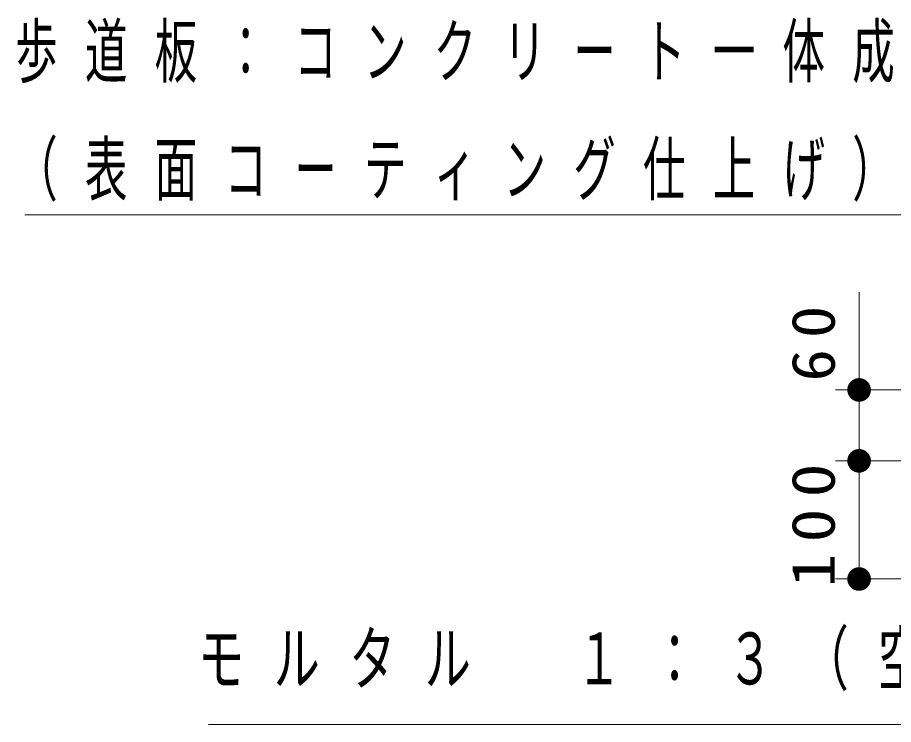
# Model space of a CAD drawing. Units: millimetres on the paper, scale 1:20. Extents: x -385 to 0, y -61 to 267.
# Drawn here: x -153.69 to -116.62, y 122.71 to 152.62 of the extents above; entities that cross this region are included whole.
import ezdxf

# ---------------------------------------------------------------- set-up
doc = ezdxf.new("R2010")
doc.units = ezdxf.units.MM
doc.layers.add('LY_1', color=7, linetype='Continuous', lineweight=13)
doc.styles.add('ＭＳ ゴシック', font='')
doc.styles.get('ＭＳ ゴシック').set_extended_font_data('MS Gothic')

# ---------------------------------------------------------------- blocks, each defined once
blk = doc.blocks.new('filled_dot')
at = {"color": 0, "linetype": 'Continuous', "lineweight": -2, "const_width": 1.25}
blk.add_lwpolyline([(-0.625, 0, 1), (0.625, 0, 1)], format="xyb", close=True, dxfattribs=at)

msp = doc.modelspace()

# ---------------------------------------------------------------- linework, layer by layer
at = {"layer": 'LY_1'}
for p, q in [((-118.079, 133.863), (-118.079, 141.004)), ((-105.262, 136.863), (-119.079, 136.863)), ((-106.31, 133.863), (-119.079, 133.863)), ((-118.079, 128.863), (-118.079, 133.863)), ((-108.056, 128.863), (-119.079, 128.863))]:
    msp.add_line(p, q, dxfattribs=at)
for points in [[(-102.207, 137.695), (-108.782, 144.269), (-153.37, 144.269)], [(-95.069, 133.863), (-106.226, 122.707), (-145.609, 122.707)]]:
    msp.add_lwpolyline(points, dxfattribs=at)

# ---------------------------------------------------------------- block references
at = {"layer": 'LY_1', "xscale": 0.4, "yscale": 0.4}
for p, rotation in [((-118.079, 136.863), 270), ((-118.079, 133.863), 90), ((-118.079, 133.863), 270), ((-118.079, 128.863), 90)]:
    msp.add_blockref('filled_dot', p, dxfattribs=dict(at, rotation=rotation))

# ---------------------------------------------------------------- texts
at = {"layer": 'LY_1', "char_height": 2.199, "attachment_point": 4, "style": 'ＭＳ ゴシック'}
for s, insert in [('\\T1.64;\\W0.6;歩道板：コンクリート一体成形', (-153.787, 151.069)), ('\\T1.64;\\W0.6;（表面コーティング仕上げ）\u3000', (-153.787, 146.069)), ('\\T1.64;\\W0.65;モルタル\u3000１：３（空練り）', (-146.046, 125.357))]:
    msp.add_mtext(s, dxfattribs=dict(at, insert=insert))
at = {"layer": 'LY_1', "char_height": 1.833, "attachment_point": 8, "rotation": 90, "style": 'ＭＳ ゴシック'}
for s, insert in [('\\T1.34;\\W1.1;60', (-119.079, 139.056)), ('\\T1.33;\\W1.15;100', (-119.079, 131.363))]:
    msp.add_mtext(s, dxfattribs=dict(at, insert=insert))

doc.saveas('drawing.dxf')
